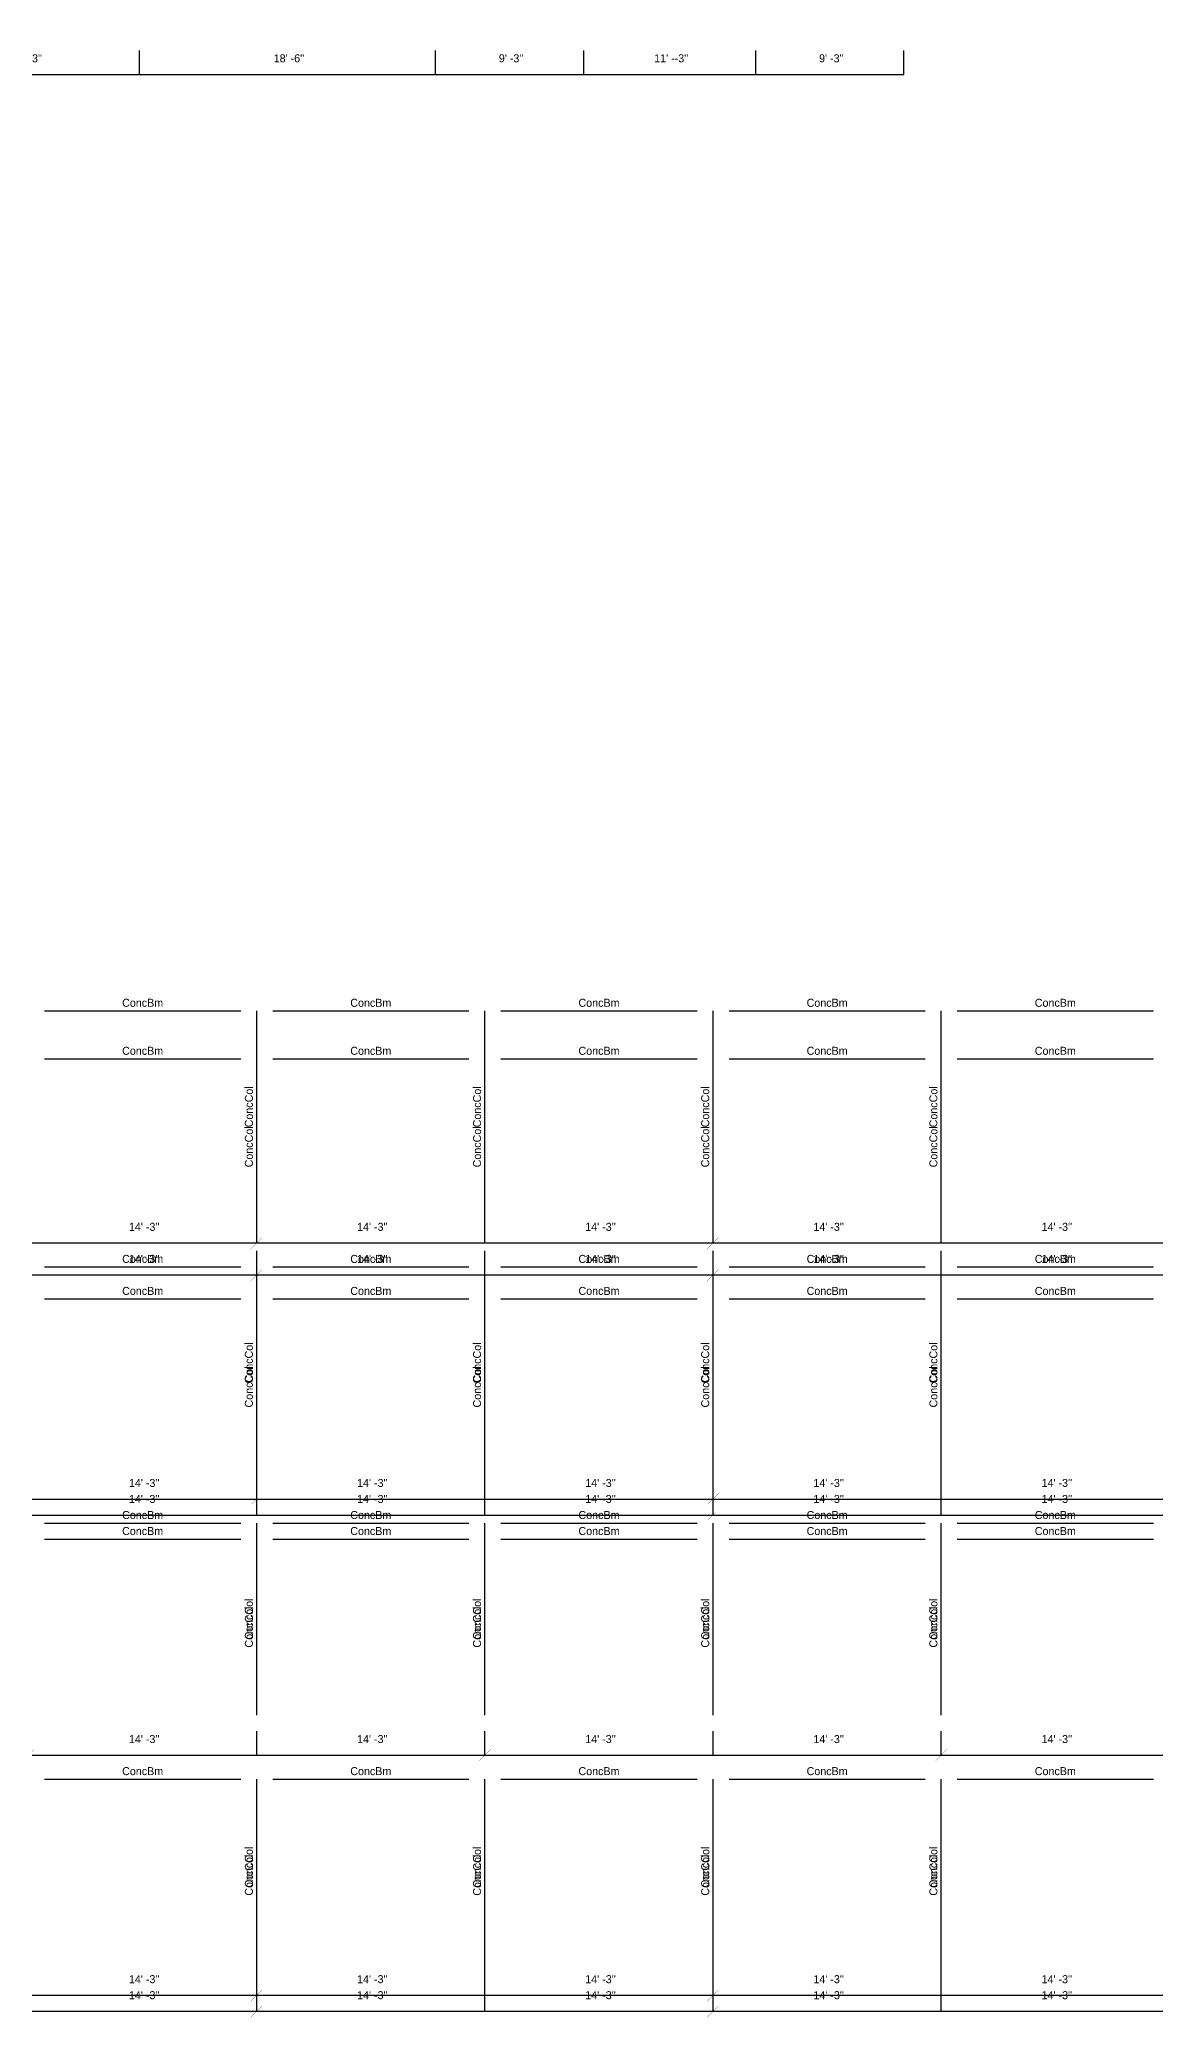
# Model space of a CAD drawing. Extents: x -38 to 2998, y -195 to 11529.
# Drawn here: x 1437 to 2273, y -186 to 1304 of the extents above; entities that cross this region are included whole.
import ezdxf
from ezdxf.enums import TextEntityAlignment as Align

# ---------------------------------------------------------------- set-up
doc = ezdxf.new("R2010")
doc.units = 0
doc.header["$MEASUREMENT"] = 0
doc.layers.get('0').update_dxf_attribs({"linetype": 'CONTINUOUS'})
for name, color, linetype in [('CENTERLINES', 7, 'CONTINUOUS'), ('DIMENSIONS', 4, 'CONTINUOUS'), ('TEXT', 5, 'CONTINUOUS')]:
    doc.layers.add(name, color=color, linetype=linetype)
doc.dimstyles.get("Standard").update_dxf_attribs({"dimtxt": 0.18, "dimasz": 0.18, "dimexe": 0.18, "dimexo": 0.0625, "dimgap": 0.09, "dimtad": 0, "dimtih": 1, "dimtoh": 1, "dimdec": 4, "dimzin": 0, "dimtxsty": 'STANDARD', "dimcen": 0.09, "dimazin": 3, "dimtfac": 1, "dimtdec": 4, "dimtofl": 0, "dimtmove": 0, "dimatfit": 3, "dimtolj": 1, "dimtzin": 0})

# ---------------------------------------------------------------- blocks, each defined once
blk = doc.blocks.new('*D998')
at = {"color": 1, "linetype": 'BYBLOCK'}
for points in [[(1433.7, -169.2), (1432.7, -170.3), (1425.2, -177.7), (1424.2, -178.8)], [(1604.7, -169.2), (1603.7, -170.3), (1596.2, -177.7), (1595.2, -178.8)]]:
    blk.add_solid(points, dxfattribs=at)
at = {"layer": 'DIMENSIONS', "color": 9, "linetype": 'BYBLOCK'}
for p, q in [((1429, -174), (1429, -156)), ((1600, -174), (1600, -156))]:
    blk.add_line(p, q, dxfattribs=at)
at = {"layer": 'DIMENSIONS', "color": 0, "linetype": 'BYBLOCK'}
blk.add_line((1429, -174), (1600, -174), dxfattribs=at)
at = {"layer": 'DIMENSIONS', "color": 0, "linetype": 'BYBLOCK', "insert": (1514.5, -162), "char_height": 6, "attachment_point": 5}
blk.add_mtext("\\A1; 14' -3''", dxfattribs=at)
blk = doc.blocks.new('*D999')
at = {"color": 1, "linetype": 'BYBLOCK'}
for points in [[(1604.7, -169.2), (1603.7, -170.3), (1596.2, -177.7), (1595.2, -178.8)], [(1775.7, -169.2), (1774.7, -170.3), (1767.2, -177.7), (1766.2, -178.8)]]:
    blk.add_solid(points, dxfattribs=at)
at = {"layer": 'DIMENSIONS', "color": 9, "linetype": 'BYBLOCK'}
for p, q in [((1600, -174), (1600, -156)), ((1771, -174), (1771, -156))]:
    blk.add_line(p, q, dxfattribs=at)
at = {"layer": 'DIMENSIONS', "color": 0, "linetype": 'BYBLOCK'}
blk.add_line((1600, -174), (1771, -174), dxfattribs=at)
at = {"layer": 'DIMENSIONS', "color": 0, "linetype": 'BYBLOCK', "insert": (1685.5, -162), "char_height": 6, "attachment_point": 5}
blk.add_mtext("\\A1; 14' -3''", dxfattribs=at)
blk = doc.blocks.new('*D1000')
at = {"color": 1, "linetype": 'BYBLOCK'}
for points in [[(1775.7, -169.2), (1774.7, -170.3), (1767.2, -177.7), (1766.2, -178.8)], [(1946.7, -169.2), (1945.7, -170.3), (1938.2, -177.7), (1937.2, -178.8)]]:
    blk.add_solid(points, dxfattribs=at)
at = {"layer": 'DIMENSIONS', "color": 9, "linetype": 'BYBLOCK'}
for p, q in [((1771, -174), (1771, -156)), ((1942, -174), (1942, -156))]:
    blk.add_line(p, q, dxfattribs=at)
at = {"layer": 'DIMENSIONS', "color": 0, "linetype": 'BYBLOCK'}
blk.add_line((1771, -174), (1942, -174), dxfattribs=at)
at = {"layer": 'DIMENSIONS', "color": 0, "linetype": 'BYBLOCK', "insert": (1856.5, -162), "char_height": 6, "attachment_point": 5}
blk.add_mtext("\\A1; 14' -3''", dxfattribs=at)
blk = doc.blocks.new('*D1001')
at = {"color": 1, "linetype": 'BYBLOCK'}
for points in [[(1946.7, -169.2), (1945.7, -170.3), (1938.2, -177.7), (1937.2, -178.8)], [(2117.7, -169.2), (2116.7, -170.3), (2109.2, -177.7), (2108.2, -178.8)]]:
    blk.add_solid(points, dxfattribs=at)
at = {"layer": 'DIMENSIONS', "color": 9, "linetype": 'BYBLOCK'}
for p, q in [((1942, -174), (1942, -156)), ((2113, -174), (2113, -156))]:
    blk.add_line(p, q, dxfattribs=at)
at = {"layer": 'DIMENSIONS', "color": 0, "linetype": 'BYBLOCK'}
blk.add_line((1942, -174), (2113, -174), dxfattribs=at)
at = {"layer": 'DIMENSIONS', "color": 0, "linetype": 'BYBLOCK', "insert": (2027.5, -162), "char_height": 6, "attachment_point": 5}
blk.add_mtext("\\A1; 14' -3''", dxfattribs=at)
blk = doc.blocks.new('*D1002')
at = {"color": 1, "linetype": 'BYBLOCK'}
for points in [[(2117.7, -169.2), (2116.7, -170.3), (2109.2, -177.7), (2108.2, -178.8)], [(2288.7, -169.2), (2287.7, -170.3), (2280.2, -177.7), (2279.2, -178.8)]]:
    blk.add_solid(points, dxfattribs=at)
at = {"layer": 'DIMENSIONS', "color": 9, "linetype": 'BYBLOCK'}
for p, q in [((2113, -174), (2113, -156)), ((2284, -174), (2284, -156))]:
    blk.add_line(p, q, dxfattribs=at)
at = {"layer": 'DIMENSIONS', "color": 0, "linetype": 'BYBLOCK'}
blk.add_line((2113, -174), (2284, -174), dxfattribs=at)
at = {"layer": 'DIMENSIONS', "color": 0, "linetype": 'BYBLOCK', "insert": (2198.5, -162), "char_height": 6, "attachment_point": 5}
blk.add_mtext("\\A1; 14' -3''", dxfattribs=at)
blk = doc.blocks.new('*D1019')
at = {"color": 1, "linetype": 'BYBLOCK'}
for points in [[(1433.7, 22.8), (1432.7, 21.7), (1425.2, 14.3), (1424.2, 13.2)], [(1604.7, 22.8), (1603.7, 21.7), (1596.2, 14.3), (1595.2, 13.2)]]:
    blk.add_solid(points, dxfattribs=at)
at = {"layer": 'DIMENSIONS', "color": 9, "linetype": 'BYBLOCK'}
for p, q in [((1429, 18), (1429, 36)), ((1600, 18), (1600, 36))]:
    blk.add_line(p, q, dxfattribs=at)
at = {"layer": 'DIMENSIONS', "color": 0, "linetype": 'BYBLOCK'}
blk.add_line((1429, 18), (1600, 18), dxfattribs=at)
at = {"layer": 'DIMENSIONS', "color": 0, "linetype": 'BYBLOCK', "insert": (1514.5, 30), "char_height": 6, "attachment_point": 5}
blk.add_mtext("\\A1; 14' -3''", dxfattribs=at)
blk = doc.blocks.new('*D1020')
at = {"color": 1, "linetype": 'BYBLOCK'}
for points in [[(1604.7, 22.8), (1603.7, 21.7), (1596.2, 14.3), (1595.2, 13.2)], [(1775.7, 22.8), (1774.7, 21.7), (1767.2, 14.3), (1766.2, 13.2)]]:
    blk.add_solid(points, dxfattribs=at)
at = {"layer": 'DIMENSIONS', "color": 9, "linetype": 'BYBLOCK'}
for p, q in [((1600, 18), (1600, 36)), ((1771, 18), (1771, 36))]:
    blk.add_line(p, q, dxfattribs=at)
at = {"layer": 'DIMENSIONS', "color": 0, "linetype": 'BYBLOCK'}
blk.add_line((1600, 18), (1771, 18), dxfattribs=at)
at = {"layer": 'DIMENSIONS', "color": 0, "linetype": 'BYBLOCK', "insert": (1685.5, 30), "char_height": 6, "attachment_point": 5}
blk.add_mtext("\\A1; 14' -3''", dxfattribs=at)
blk = doc.blocks.new('*D1021')
at = {"color": 1, "linetype": 'BYBLOCK'}
for points in [[(1775.7, 22.8), (1774.7, 21.7), (1767.2, 14.3), (1766.2, 13.2)], [(1946.7, 22.8), (1945.7, 21.7), (1938.2, 14.3), (1937.2, 13.2)]]:
    blk.add_solid(points, dxfattribs=at)
at = {"layer": 'DIMENSIONS', "color": 9, "linetype": 'BYBLOCK'}
for p, q in [((1771, 18), (1771, 36)), ((1942, 18), (1942, 36))]:
    blk.add_line(p, q, dxfattribs=at)
at = {"layer": 'DIMENSIONS', "color": 0, "linetype": 'BYBLOCK'}
blk.add_line((1771, 18), (1942, 18), dxfattribs=at)
at = {"layer": 'DIMENSIONS', "color": 0, "linetype": 'BYBLOCK', "insert": (1856.5, 30), "char_height": 6, "attachment_point": 5}
blk.add_mtext("\\A1; 14' -3''", dxfattribs=at)
blk = doc.blocks.new('*D1022')
at = {"color": 1, "linetype": 'BYBLOCK'}
for points in [[(1946.7, 22.8), (1945.7, 21.7), (1938.2, 14.3), (1937.2, 13.2)], [(2117.7, 22.8), (2116.7, 21.7), (2109.2, 14.3), (2108.2, 13.2)]]:
    blk.add_solid(points, dxfattribs=at)
at = {"layer": 'DIMENSIONS', "color": 9, "linetype": 'BYBLOCK'}
for p, q in [((1942, 18), (1942, 36)), ((2113, 18), (2113, 36))]:
    blk.add_line(p, q, dxfattribs=at)
at = {"layer": 'DIMENSIONS', "color": 0, "linetype": 'BYBLOCK'}
blk.add_line((1942, 18), (2113, 18), dxfattribs=at)
at = {"layer": 'DIMENSIONS', "color": 0, "linetype": 'BYBLOCK', "insert": (2027.5, 30), "char_height": 6, "attachment_point": 5}
blk.add_mtext("\\A1; 14' -3''", dxfattribs=at)
blk = doc.blocks.new('*D1023')
at = {"color": 1, "linetype": 'BYBLOCK'}
for points in [[(2117.7, 22.8), (2116.7, 21.7), (2109.2, 14.3), (2108.2, 13.2)], [(2288.7, 22.8), (2287.7, 21.7), (2280.2, 14.3), (2279.2, 13.2)]]:
    blk.add_solid(points, dxfattribs=at)
at = {"layer": 'DIMENSIONS', "color": 9, "linetype": 'BYBLOCK'}
for p, q in [((2113, 18), (2113, 36)), ((2284, 18), (2284, 36))]:
    blk.add_line(p, q, dxfattribs=at)
at = {"layer": 'DIMENSIONS', "color": 0, "linetype": 'BYBLOCK'}
blk.add_line((2113, 18), (2284, 18), dxfattribs=at)
at = {"layer": 'DIMENSIONS', "color": 0, "linetype": 'BYBLOCK', "insert": (2198.5, 30), "char_height": 6, "attachment_point": 5}
blk.add_mtext("\\A1; 14' -3''", dxfattribs=at)
blk = doc.blocks.new('*D1040')
at = {"color": 1, "linetype": 'BYBLOCK'}
for points in [[(1433.7, 214.8), (1432.7, 213.7), (1425.2, 206.3), (1424.2, 205.2)], [(1604.7, 214.8), (1603.7, 213.7), (1596.2, 206.3), (1595.2, 205.2)]]:
    blk.add_solid(points, dxfattribs=at)
at = {"layer": 'DIMENSIONS', "color": 9, "linetype": 'BYBLOCK'}
for p, q in [((1429, 210), (1429, 228)), ((1600, 210), (1600, 228))]:
    blk.add_line(p, q, dxfattribs=at)
at = {"layer": 'DIMENSIONS', "color": 0, "linetype": 'BYBLOCK'}
blk.add_line((1429, 210), (1600, 210), dxfattribs=at)
at = {"layer": 'DIMENSIONS', "color": 0, "linetype": 'BYBLOCK', "insert": (1514.5, 222), "char_height": 6, "attachment_point": 5}
blk.add_mtext("\\A1; 14' -3''", dxfattribs=at)
blk = doc.blocks.new('*D1041')
at = {"color": 1, "linetype": 'BYBLOCK'}
for points in [[(1604.7, 214.8), (1603.7, 213.7), (1596.2, 206.3), (1595.2, 205.2)], [(1775.7, 214.8), (1774.7, 213.7), (1767.2, 206.3), (1766.2, 205.2)]]:
    blk.add_solid(points, dxfattribs=at)
at = {"layer": 'DIMENSIONS', "color": 9, "linetype": 'BYBLOCK'}
for p, q in [((1600, 210), (1600, 228)), ((1771, 210), (1771, 228))]:
    blk.add_line(p, q, dxfattribs=at)
at = {"layer": 'DIMENSIONS', "color": 0, "linetype": 'BYBLOCK'}
blk.add_line((1600, 210), (1771, 210), dxfattribs=at)
at = {"layer": 'DIMENSIONS', "color": 0, "linetype": 'BYBLOCK', "insert": (1685.5, 222), "char_height": 6, "attachment_point": 5}
blk.add_mtext("\\A1; 14' -3''", dxfattribs=at)
blk = doc.blocks.new('*D1042')
at = {"color": 1, "linetype": 'BYBLOCK'}
for points in [[(1775.7, 214.8), (1774.7, 213.7), (1767.2, 206.3), (1766.2, 205.2)], [(1946.7, 214.8), (1945.7, 213.7), (1938.2, 206.3), (1937.2, 205.2)]]:
    blk.add_solid(points, dxfattribs=at)
at = {"layer": 'DIMENSIONS', "color": 9, "linetype": 'BYBLOCK'}
for p, q in [((1771, 210), (1771, 228)), ((1942, 210), (1942, 228))]:
    blk.add_line(p, q, dxfattribs=at)
at = {"layer": 'DIMENSIONS', "color": 0, "linetype": 'BYBLOCK'}
blk.add_line((1771, 210), (1942, 210), dxfattribs=at)
at = {"layer": 'DIMENSIONS', "color": 0, "linetype": 'BYBLOCK', "insert": (1856.5, 222), "char_height": 6, "attachment_point": 5}
blk.add_mtext("\\A1; 14' -3''", dxfattribs=at)
blk = doc.blocks.new('*D1043')
at = {"color": 1, "linetype": 'BYBLOCK'}
for points in [[(1946.7, 214.8), (1945.7, 213.7), (1938.2, 206.3), (1937.2, 205.2)], [(2117.7, 214.8), (2116.7, 213.7), (2109.2, 206.3), (2108.2, 205.2)]]:
    blk.add_solid(points, dxfattribs=at)
at = {"layer": 'DIMENSIONS', "color": 9, "linetype": 'BYBLOCK'}
for p, q in [((1942, 210), (1942, 228)), ((2113, 210), (2113, 228))]:
    blk.add_line(p, q, dxfattribs=at)
at = {"layer": 'DIMENSIONS', "color": 0, "linetype": 'BYBLOCK'}
blk.add_line((1942, 210), (2113, 210), dxfattribs=at)
at = {"layer": 'DIMENSIONS', "color": 0, "linetype": 'BYBLOCK', "insert": (2027.5, 222), "char_height": 6, "attachment_point": 5}
blk.add_mtext("\\A1; 14' -3''", dxfattribs=at)
blk = doc.blocks.new('*D1044')
at = {"color": 1, "linetype": 'BYBLOCK'}
for points in [[(2117.7, 214.8), (2116.7, 213.7), (2109.2, 206.3), (2108.2, 205.2)], [(2288.7, 214.8), (2287.7, 213.7), (2280.2, 206.3), (2279.2, 205.2)]]:
    blk.add_solid(points, dxfattribs=at)
at = {"layer": 'DIMENSIONS', "color": 9, "linetype": 'BYBLOCK'}
for p, q in [((2113, 210), (2113, 228)), ((2284, 210), (2284, 228))]:
    blk.add_line(p, q, dxfattribs=at)
at = {"layer": 'DIMENSIONS', "color": 0, "linetype": 'BYBLOCK'}
blk.add_line((2113, 210), (2284, 210), dxfattribs=at)
at = {"layer": 'DIMENSIONS', "color": 0, "linetype": 'BYBLOCK', "insert": (2198.5, 222), "char_height": 6, "attachment_point": 5}
blk.add_mtext("\\A1; 14' -3''", dxfattribs=at)
blk = doc.blocks.new('*D1061')
at = {"color": 1, "linetype": 'BYBLOCK'}
for points in [[(1433.7, 406.8), (1432.7, 405.7), (1425.2, 398.3), (1424.2, 397.2)], [(1604.7, 406.8), (1603.7, 405.7), (1596.2, 398.3), (1595.2, 397.2)]]:
    blk.add_solid(points, dxfattribs=at)
at = {"layer": 'DIMENSIONS', "color": 9, "linetype": 'BYBLOCK'}
for p, q in [((1429, 402), (1429, 420)), ((1600, 402), (1600, 420))]:
    blk.add_line(p, q, dxfattribs=at)
at = {"layer": 'DIMENSIONS', "color": 0, "linetype": 'BYBLOCK'}
blk.add_line((1429, 402), (1600, 402), dxfattribs=at)
at = {"layer": 'DIMENSIONS', "color": 0, "linetype": 'BYBLOCK', "insert": (1514.5, 414), "char_height": 6, "attachment_point": 5}
blk.add_mtext("\\A1; 14' -3''", dxfattribs=at)
blk = doc.blocks.new('*D1062')
at = {"color": 1, "linetype": 'BYBLOCK'}
for points in [[(1604.7, 406.8), (1603.7, 405.7), (1596.2, 398.3), (1595.2, 397.2)], [(1775.7, 406.8), (1774.7, 405.7), (1767.2, 398.3), (1766.2, 397.2)]]:
    blk.add_solid(points, dxfattribs=at)
at = {"layer": 'DIMENSIONS', "color": 9, "linetype": 'BYBLOCK'}
for p, q in [((1600, 402), (1600, 420)), ((1771, 402), (1771, 420))]:
    blk.add_line(p, q, dxfattribs=at)
at = {"layer": 'DIMENSIONS', "color": 0, "linetype": 'BYBLOCK'}
blk.add_line((1600, 402), (1771, 402), dxfattribs=at)
at = {"layer": 'DIMENSIONS', "color": 0, "linetype": 'BYBLOCK', "insert": (1685.5, 414), "char_height": 6, "attachment_point": 5}
blk.add_mtext("\\A1; 14' -3''", dxfattribs=at)
blk = doc.blocks.new('*D1063')
at = {"color": 1, "linetype": 'BYBLOCK'}
for points in [[(1775.7, 406.8), (1774.7, 405.7), (1767.2, 398.3), (1766.2, 397.2)], [(1946.7, 406.8), (1945.7, 405.7), (1938.2, 398.3), (1937.2, 397.2)]]:
    blk.add_solid(points, dxfattribs=at)
at = {"layer": 'DIMENSIONS', "color": 9, "linetype": 'BYBLOCK'}
for p, q in [((1771, 402), (1771, 420)), ((1942, 402), (1942, 420))]:
    blk.add_line(p, q, dxfattribs=at)
at = {"layer": 'DIMENSIONS', "color": 0, "linetype": 'BYBLOCK'}
blk.add_line((1771, 402), (1942, 402), dxfattribs=at)
at = {"layer": 'DIMENSIONS', "color": 0, "linetype": 'BYBLOCK', "insert": (1856.5, 414), "char_height": 6, "attachment_point": 5}
blk.add_mtext("\\A1; 14' -3''", dxfattribs=at)
blk = doc.blocks.new('*D1064')
at = {"color": 1, "linetype": 'BYBLOCK'}
for points in [[(1946.7, 406.8), (1945.7, 405.7), (1938.2, 398.3), (1937.2, 397.2)], [(2117.7, 406.8), (2116.7, 405.7), (2109.2, 398.3), (2108.2, 397.2)]]:
    blk.add_solid(points, dxfattribs=at)
at = {"layer": 'DIMENSIONS', "color": 9, "linetype": 'BYBLOCK'}
for p, q in [((1942, 402), (1942, 420)), ((2113, 402), (2113, 420))]:
    blk.add_line(p, q, dxfattribs=at)
at = {"layer": 'DIMENSIONS', "color": 0, "linetype": 'BYBLOCK'}
blk.add_line((1942, 402), (2113, 402), dxfattribs=at)
at = {"layer": 'DIMENSIONS', "color": 0, "linetype": 'BYBLOCK', "insert": (2027.5, 414), "char_height": 6, "attachment_point": 5}
blk.add_mtext("\\A1; 14' -3''", dxfattribs=at)
blk = doc.blocks.new('*D1065')
at = {"color": 1, "linetype": 'BYBLOCK'}
for points in [[(2117.7, 406.8), (2116.7, 405.7), (2109.2, 398.3), (2108.2, 397.2)], [(2288.7, 406.8), (2287.7, 405.7), (2280.2, 398.3), (2279.2, 397.2)]]:
    blk.add_solid(points, dxfattribs=at)
at = {"layer": 'DIMENSIONS', "color": 9, "linetype": 'BYBLOCK'}
for p, q in [((2113, 402), (2113, 420)), ((2284, 402), (2284, 420))]:
    blk.add_line(p, q, dxfattribs=at)
at = {"layer": 'DIMENSIONS', "color": 0, "linetype": 'BYBLOCK'}
blk.add_line((2113, 402), (2284, 402), dxfattribs=at)
at = {"layer": 'DIMENSIONS', "color": 0, "linetype": 'BYBLOCK', "insert": (2198.5, 414), "char_height": 6, "attachment_point": 5}
blk.add_mtext("\\A1; 14' -3''", dxfattribs=at)
blk = doc.blocks.new('*D1468')
at = {"color": 1, "linetype": 'BYBLOCK'}
for points in [[(1433.7, -157.2), (1432.7, -158.3), (1425.2, -165.7), (1424.2, -166.8)], [(1604.7, -157.2), (1603.7, -158.3), (1596.2, -165.7), (1595.2, -166.8)]]:
    blk.add_solid(points, dxfattribs=at)
at = {"layer": 'DIMENSIONS', "color": 9, "linetype": 'BYBLOCK'}
for p, q in [((1429, -162), (1429, -144)), ((1600, -162), (1600, -144))]:
    blk.add_line(p, q, dxfattribs=at)
at = {"layer": 'DIMENSIONS', "color": 0, "linetype": 'BYBLOCK'}
blk.add_line((1429, -162), (1600, -162), dxfattribs=at)
at = {"layer": 'DIMENSIONS', "color": 0, "linetype": 'BYBLOCK', "insert": (1514.5, -150), "char_height": 6, "attachment_point": 5}
blk.add_mtext("\\A1; 14' -3''", dxfattribs=at)
blk = doc.blocks.new('*D1469')
at = {"color": 1, "linetype": 'BYBLOCK'}
for points in [[(1604.7, -157.2), (1603.7, -158.3), (1596.2, -165.7), (1595.2, -166.8)], [(1775.7, -157.2), (1774.7, -158.3), (1767.2, -165.7), (1766.2, -166.8)]]:
    blk.add_solid(points, dxfattribs=at)
at = {"layer": 'DIMENSIONS', "color": 9, "linetype": 'BYBLOCK'}
for p, q in [((1600, -162), (1600, -144)), ((1771, -162), (1771, -144))]:
    blk.add_line(p, q, dxfattribs=at)
at = {"layer": 'DIMENSIONS', "color": 0, "linetype": 'BYBLOCK'}
blk.add_line((1600, -162), (1771, -162), dxfattribs=at)
at = {"layer": 'DIMENSIONS', "color": 0, "linetype": 'BYBLOCK', "insert": (1685.5, -150), "char_height": 6, "attachment_point": 5}
blk.add_mtext("\\A1; 14' -3''", dxfattribs=at)
blk = doc.blocks.new('*D1470')
at = {"color": 1, "linetype": 'BYBLOCK'}
for points in [[(1775.7, -157.2), (1774.7, -158.3), (1767.2, -165.7), (1766.2, -166.8)], [(1946.7, -157.2), (1945.7, -158.3), (1938.2, -165.7), (1937.2, -166.8)]]:
    blk.add_solid(points, dxfattribs=at)
at = {"layer": 'DIMENSIONS', "color": 9, "linetype": 'BYBLOCK'}
for p, q in [((1771, -162), (1771, -144)), ((1942, -162), (1942, -144))]:
    blk.add_line(p, q, dxfattribs=at)
at = {"layer": 'DIMENSIONS', "color": 0, "linetype": 'BYBLOCK'}
blk.add_line((1771, -162), (1942, -162), dxfattribs=at)
at = {"layer": 'DIMENSIONS', "color": 0, "linetype": 'BYBLOCK', "insert": (1856.5, -150), "char_height": 6, "attachment_point": 5}
blk.add_mtext("\\A1; 14' -3''", dxfattribs=at)
blk = doc.blocks.new('*D1471')
at = {"color": 1, "linetype": 'BYBLOCK'}
for points in [[(1946.7, -157.2), (1945.7, -158.3), (1938.2, -165.7), (1937.2, -166.8)], [(2117.7, -157.2), (2116.7, -158.3), (2109.2, -165.7), (2108.2, -166.8)]]:
    blk.add_solid(points, dxfattribs=at)
at = {"layer": 'DIMENSIONS', "color": 9, "linetype": 'BYBLOCK'}
for p, q in [((1942, -162), (1942, -144)), ((2113, -162), (2113, -144))]:
    blk.add_line(p, q, dxfattribs=at)
at = {"layer": 'DIMENSIONS', "color": 0, "linetype": 'BYBLOCK'}
blk.add_line((1942, -162), (2113, -162), dxfattribs=at)
at = {"layer": 'DIMENSIONS', "color": 0, "linetype": 'BYBLOCK', "insert": (2027.5, -150), "char_height": 6, "attachment_point": 5}
blk.add_mtext("\\A1; 14' -3''", dxfattribs=at)
blk = doc.blocks.new('*D1472')
at = {"color": 1, "linetype": 'BYBLOCK'}
for points in [[(2117.7, -157.2), (2116.7, -158.3), (2109.2, -165.7), (2108.2, -166.8)], [(2288.7, -157.2), (2287.7, -158.3), (2280.2, -165.7), (2279.2, -166.8)]]:
    blk.add_solid(points, dxfattribs=at)
at = {"layer": 'DIMENSIONS', "color": 9, "linetype": 'BYBLOCK'}
for p, q in [((2113, -162), (2113, -144)), ((2284, -162), (2284, -144))]:
    blk.add_line(p, q, dxfattribs=at)
at = {"layer": 'DIMENSIONS', "color": 0, "linetype": 'BYBLOCK'}
blk.add_line((2113, -162), (2284, -162), dxfattribs=at)
at = {"layer": 'DIMENSIONS', "color": 0, "linetype": 'BYBLOCK', "insert": (2198.5, -150), "char_height": 6, "attachment_point": 5}
blk.add_mtext("\\A1; 14' -3''", dxfattribs=at)
blk = doc.blocks.new('*D1489')
at = {"color": 1, "linetype": 'BYBLOCK'}
for points in [[(1433.7, 22.8), (1432.7, 21.7), (1425.2, 14.3), (1424.2, 13.2)], [(1604.7, 22.8), (1603.7, 21.7), (1596.2, 14.3), (1595.2, 13.2)]]:
    blk.add_solid(points, dxfattribs=at)
at = {"layer": 'DIMENSIONS', "color": 9, "linetype": 'BYBLOCK'}
for p, q in [((1429, 18), (1429, 36)), ((1600, 18), (1600, 36))]:
    blk.add_line(p, q, dxfattribs=at)
at = {"layer": 'DIMENSIONS', "color": 0, "linetype": 'BYBLOCK'}
blk.add_line((1429, 18), (1600, 18), dxfattribs=at)
at = {"layer": 'DIMENSIONS', "color": 0, "linetype": 'BYBLOCK', "insert": (1514.5, 30), "char_height": 6, "attachment_point": 5}
blk.add_mtext("\\A1; 14' -3''", dxfattribs=at)
blk = doc.blocks.new('*D1490')
at = {"color": 1, "linetype": 'BYBLOCK'}
for points in [[(1604.7, 22.8), (1603.7, 21.7), (1596.2, 14.3), (1595.2, 13.2)], [(1775.7, 22.8), (1774.7, 21.7), (1767.2, 14.3), (1766.2, 13.2)]]:
    blk.add_solid(points, dxfattribs=at)
at = {"layer": 'DIMENSIONS', "color": 9, "linetype": 'BYBLOCK'}
for p, q in [((1600, 18), (1600, 36)), ((1771, 18), (1771, 36))]:
    blk.add_line(p, q, dxfattribs=at)
at = {"layer": 'DIMENSIONS', "color": 0, "linetype": 'BYBLOCK'}
blk.add_line((1600, 18), (1771, 18), dxfattribs=at)
at = {"layer": 'DIMENSIONS', "color": 0, "linetype": 'BYBLOCK', "insert": (1685.5, 30), "char_height": 6, "attachment_point": 5}
blk.add_mtext("\\A1; 14' -3''", dxfattribs=at)
blk = doc.blocks.new('*D1491')
at = {"color": 1, "linetype": 'BYBLOCK'}
for points in [[(1775.7, 22.8), (1774.7, 21.7), (1767.2, 14.3), (1766.2, 13.2)], [(1946.7, 22.8), (1945.7, 21.7), (1938.2, 14.3), (1937.2, 13.2)]]:
    blk.add_solid(points, dxfattribs=at)
at = {"layer": 'DIMENSIONS', "color": 9, "linetype": 'BYBLOCK'}
for p, q in [((1771, 18), (1771, 36)), ((1942, 18), (1942, 36))]:
    blk.add_line(p, q, dxfattribs=at)
at = {"layer": 'DIMENSIONS', "color": 0, "linetype": 'BYBLOCK'}
blk.add_line((1771, 18), (1942, 18), dxfattribs=at)
at = {"layer": 'DIMENSIONS', "color": 0, "linetype": 'BYBLOCK', "insert": (1856.5, 30), "char_height": 6, "attachment_point": 5}
blk.add_mtext("\\A1; 14' -3''", dxfattribs=at)
blk = doc.blocks.new('*D1492')
at = {"color": 1, "linetype": 'BYBLOCK'}
for points in [[(1946.7, 22.8), (1945.7, 21.7), (1938.2, 14.3), (1937.2, 13.2)], [(2117.7, 22.8), (2116.7, 21.7), (2109.2, 14.3), (2108.2, 13.2)]]:
    blk.add_solid(points, dxfattribs=at)
at = {"layer": 'DIMENSIONS', "color": 9, "linetype": 'BYBLOCK'}
for p, q in [((1942, 18), (1942, 36)), ((2113, 18), (2113, 36))]:
    blk.add_line(p, q, dxfattribs=at)
at = {"layer": 'DIMENSIONS', "color": 0, "linetype": 'BYBLOCK'}
blk.add_line((1942, 18), (2113, 18), dxfattribs=at)
at = {"layer": 'DIMENSIONS', "color": 0, "linetype": 'BYBLOCK', "insert": (2027.5, 30), "char_height": 6, "attachment_point": 5}
blk.add_mtext("\\A1; 14' -3''", dxfattribs=at)
blk = doc.blocks.new('*D1493')
at = {"color": 1, "linetype": 'BYBLOCK'}
for points in [[(2117.7, 22.8), (2116.7, 21.7), (2109.2, 14.3), (2108.2, 13.2)], [(2288.7, 22.8), (2287.7, 21.7), (2280.2, 14.3), (2279.2, 13.2)]]:
    blk.add_solid(points, dxfattribs=at)
at = {"layer": 'DIMENSIONS', "color": 9, "linetype": 'BYBLOCK'}
for p, q in [((2113, 18), (2113, 36)), ((2284, 18), (2284, 36))]:
    blk.add_line(p, q, dxfattribs=at)
at = {"layer": 'DIMENSIONS', "color": 0, "linetype": 'BYBLOCK'}
blk.add_line((2113, 18), (2284, 18), dxfattribs=at)
at = {"layer": 'DIMENSIONS', "color": 0, "linetype": 'BYBLOCK', "insert": (2198.5, 30), "char_height": 6, "attachment_point": 5}
blk.add_mtext("\\A1; 14' -3''", dxfattribs=at)
blk = doc.blocks.new('*D1510')
at = {"color": 1, "linetype": 'BYBLOCK'}
for points in [[(1433.7, 202.8), (1432.7, 201.7), (1425.2, 194.3), (1424.2, 193.2)], [(1604.7, 202.8), (1603.7, 201.7), (1596.2, 194.3), (1595.2, 193.2)]]:
    blk.add_solid(points, dxfattribs=at)
at = {"layer": 'DIMENSIONS', "color": 9, "linetype": 'BYBLOCK'}
for p, q in [((1429, 198), (1429, 216)), ((1600, 198), (1600, 216))]:
    blk.add_line(p, q, dxfattribs=at)
at = {"layer": 'DIMENSIONS', "color": 0, "linetype": 'BYBLOCK'}
blk.add_line((1429, 198), (1600, 198), dxfattribs=at)
at = {"layer": 'DIMENSIONS', "color": 0, "linetype": 'BYBLOCK', "insert": (1514.5, 210), "char_height": 6, "attachment_point": 5}
blk.add_mtext("\\A1; 14' -3''", dxfattribs=at)
blk = doc.blocks.new('*D1511')
at = {"color": 1, "linetype": 'BYBLOCK'}
for points in [[(1604.7, 202.8), (1603.7, 201.7), (1596.2, 194.3), (1595.2, 193.2)], [(1775.7, 202.8), (1774.7, 201.7), (1767.2, 194.3), (1766.2, 193.2)]]:
    blk.add_solid(points, dxfattribs=at)
at = {"layer": 'DIMENSIONS', "color": 9, "linetype": 'BYBLOCK'}
for p, q in [((1600, 198), (1600, 216)), ((1771, 198), (1771, 216))]:
    blk.add_line(p, q, dxfattribs=at)
at = {"layer": 'DIMENSIONS', "color": 0, "linetype": 'BYBLOCK'}
blk.add_line((1600, 198), (1771, 198), dxfattribs=at)
at = {"layer": 'DIMENSIONS', "color": 0, "linetype": 'BYBLOCK', "insert": (1685.5, 210), "char_height": 6, "attachment_point": 5}
blk.add_mtext("\\A1; 14' -3''", dxfattribs=at)
blk = doc.blocks.new('*D1512')
at = {"color": 1, "linetype": 'BYBLOCK'}
for points in [[(1775.7, 202.8), (1774.7, 201.7), (1767.2, 194.3), (1766.2, 193.2)], [(1946.7, 202.8), (1945.7, 201.7), (1938.2, 194.3), (1937.2, 193.2)]]:
    blk.add_solid(points, dxfattribs=at)
at = {"layer": 'DIMENSIONS', "color": 9, "linetype": 'BYBLOCK'}
for p, q in [((1771, 198), (1771, 216)), ((1942, 198), (1942, 216))]:
    blk.add_line(p, q, dxfattribs=at)
at = {"layer": 'DIMENSIONS', "color": 0, "linetype": 'BYBLOCK'}
blk.add_line((1771, 198), (1942, 198), dxfattribs=at)
at = {"layer": 'DIMENSIONS', "color": 0, "linetype": 'BYBLOCK', "insert": (1856.5, 210), "char_height": 6, "attachment_point": 5}
blk.add_mtext("\\A1; 14' -3''", dxfattribs=at)
blk = doc.blocks.new('*D1513')
at = {"color": 1, "linetype": 'BYBLOCK'}
for points in [[(1946.7, 202.8), (1945.7, 201.7), (1938.2, 194.3), (1937.2, 193.2)], [(2117.7, 202.8), (2116.7, 201.7), (2109.2, 194.3), (2108.2, 193.2)]]:
    blk.add_solid(points, dxfattribs=at)
at = {"layer": 'DIMENSIONS', "color": 9, "linetype": 'BYBLOCK'}
for p, q in [((1942, 198), (1942, 216)), ((2113, 198), (2113, 216))]:
    blk.add_line(p, q, dxfattribs=at)
at = {"layer": 'DIMENSIONS', "color": 0, "linetype": 'BYBLOCK'}
blk.add_line((1942, 198), (2113, 198), dxfattribs=at)
at = {"layer": 'DIMENSIONS', "color": 0, "linetype": 'BYBLOCK', "insert": (2027.5, 210), "char_height": 6, "attachment_point": 5}
blk.add_mtext("\\A1; 14' -3''", dxfattribs=at)
blk = doc.blocks.new('*D1514')
at = {"color": 1, "linetype": 'BYBLOCK'}
for points in [[(2117.7, 202.8), (2116.7, 201.7), (2109.2, 194.3), (2108.2, 193.2)], [(2288.7, 202.8), (2287.7, 201.7), (2280.2, 194.3), (2279.2, 193.2)]]:
    blk.add_solid(points, dxfattribs=at)
at = {"layer": 'DIMENSIONS', "color": 9, "linetype": 'BYBLOCK'}
for p, q in [((2113, 198), (2113, 216)), ((2284, 198), (2284, 216))]:
    blk.add_line(p, q, dxfattribs=at)
at = {"layer": 'DIMENSIONS', "color": 0, "linetype": 'BYBLOCK'}
blk.add_line((2113, 198), (2284, 198), dxfattribs=at)
at = {"layer": 'DIMENSIONS', "color": 0, "linetype": 'BYBLOCK', "insert": (2198.5, 210), "char_height": 6, "attachment_point": 5}
blk.add_mtext("\\A1; 14' -3''", dxfattribs=at)
blk = doc.blocks.new('*D1531')
at = {"color": 1, "linetype": 'BYBLOCK'}
for points in [[(1433.7, 382.8), (1432.7, 381.7), (1425.2, 374.3), (1424.2, 373.2)], [(1604.7, 382.8), (1603.7, 381.7), (1596.2, 374.3), (1595.2, 373.2)]]:
    blk.add_solid(points, dxfattribs=at)
at = {"layer": 'DIMENSIONS', "color": 9, "linetype": 'BYBLOCK'}
for p, q in [((1429, 378), (1429, 396)), ((1600, 378), (1600, 396))]:
    blk.add_line(p, q, dxfattribs=at)
at = {"layer": 'DIMENSIONS', "color": 0, "linetype": 'BYBLOCK'}
blk.add_line((1429, 378), (1600, 378), dxfattribs=at)
at = {"layer": 'DIMENSIONS', "color": 0, "linetype": 'BYBLOCK', "insert": (1514.5, 390), "char_height": 6, "attachment_point": 5}
blk.add_mtext("\\A1; 14' -3''", dxfattribs=at)
blk = doc.blocks.new('*D1532')
at = {"color": 1, "linetype": 'BYBLOCK'}
for points in [[(1604.7, 382.8), (1603.7, 381.7), (1596.2, 374.3), (1595.2, 373.2)], [(1775.7, 382.8), (1774.7, 381.7), (1767.2, 374.3), (1766.2, 373.2)]]:
    blk.add_solid(points, dxfattribs=at)
at = {"layer": 'DIMENSIONS', "color": 9, "linetype": 'BYBLOCK'}
for p, q in [((1600, 378), (1600, 396)), ((1771, 378), (1771, 396))]:
    blk.add_line(p, q, dxfattribs=at)
at = {"layer": 'DIMENSIONS', "color": 0, "linetype": 'BYBLOCK'}
blk.add_line((1600, 378), (1771, 378), dxfattribs=at)
at = {"layer": 'DIMENSIONS', "color": 0, "linetype": 'BYBLOCK', "insert": (1685.5, 390), "char_height": 6, "attachment_point": 5}
blk.add_mtext("\\A1; 14' -3''", dxfattribs=at)
blk = doc.blocks.new('*D1533')
at = {"color": 1, "linetype": 'BYBLOCK'}
for points in [[(1775.7, 382.8), (1774.7, 381.7), (1767.2, 374.3), (1766.2, 373.2)], [(1946.7, 382.8), (1945.7, 381.7), (1938.2, 374.3), (1937.2, 373.2)]]:
    blk.add_solid(points, dxfattribs=at)
at = {"layer": 'DIMENSIONS', "color": 9, "linetype": 'BYBLOCK'}
for p, q in [((1771, 378), (1771, 396)), ((1942, 378), (1942, 396))]:
    blk.add_line(p, q, dxfattribs=at)
at = {"layer": 'DIMENSIONS', "color": 0, "linetype": 'BYBLOCK'}
blk.add_line((1771, 378), (1942, 378), dxfattribs=at)
at = {"layer": 'DIMENSIONS', "color": 0, "linetype": 'BYBLOCK', "insert": (1856.5, 390), "char_height": 6, "attachment_point": 5}
blk.add_mtext("\\A1; 14' -3''", dxfattribs=at)
blk = doc.blocks.new('*D1534')
at = {"color": 1, "linetype": 'BYBLOCK'}
for points in [[(1946.7, 382.8), (1945.7, 381.7), (1938.2, 374.3), (1937.2, 373.2)], [(2117.7, 382.8), (2116.7, 381.7), (2109.2, 374.3), (2108.2, 373.2)]]:
    blk.add_solid(points, dxfattribs=at)
at = {"layer": 'DIMENSIONS', "color": 9, "linetype": 'BYBLOCK'}
for p, q in [((1942, 378), (1942, 396)), ((2113, 378), (2113, 396))]:
    blk.add_line(p, q, dxfattribs=at)
at = {"layer": 'DIMENSIONS', "color": 0, "linetype": 'BYBLOCK'}
blk.add_line((1942, 378), (2113, 378), dxfattribs=at)
at = {"layer": 'DIMENSIONS', "color": 0, "linetype": 'BYBLOCK', "insert": (2027.5, 390), "char_height": 6, "attachment_point": 5}
blk.add_mtext("\\A1; 14' -3''", dxfattribs=at)
blk = doc.blocks.new('*D1535')
at = {"color": 1, "linetype": 'BYBLOCK'}
for points in [[(2117.7, 382.8), (2116.7, 381.7), (2109.2, 374.3), (2108.2, 373.2)], [(2288.7, 382.8), (2287.7, 381.7), (2280.2, 374.3), (2279.2, 373.2)]]:
    blk.add_solid(points, dxfattribs=at)
at = {"layer": 'DIMENSIONS', "color": 9, "linetype": 'BYBLOCK'}
for p, q in [((2113, 378), (2113, 396)), ((2284, 378), (2284, 396))]:
    blk.add_line(p, q, dxfattribs=at)
at = {"layer": 'DIMENSIONS', "color": 0, "linetype": 'BYBLOCK'}
blk.add_line((2113, 378), (2284, 378), dxfattribs=at)
at = {"layer": 'DIMENSIONS', "color": 0, "linetype": 'BYBLOCK', "insert": (2198.5, 390), "char_height": 6, "attachment_point": 5}
blk.add_mtext("\\A1; 14' -3''", dxfattribs=at)
blk = doc.blocks.new('*D1568')
at = {"color": 1, "linetype": 'BYBLOCK'}
for points in [[(1345.8, 1282.8), (1344.7, 1281.7), (1337.3, 1274.3), (1336.2, 1273.2)], [(1516.8, 1282.8), (1515.7, 1281.7), (1508.3, 1274.3), (1507.2, 1273.2)]]:
    blk.add_solid(points, dxfattribs=at)
at = {"layer": 'DIMENSIONS', "color": 9, "linetype": 'BYBLOCK'}
for p, q in [((1341, 1278), (1341, 1296)), ((1512, 1278), (1512, 1296))]:
    blk.add_line(p, q, dxfattribs=at)
at = {"layer": 'DIMENSIONS', "color": 0, "linetype": 'BYBLOCK'}
blk.add_line((1341, 1278), (1512, 1278), dxfattribs=at)
at = {"layer": 'DIMENSIONS', "color": 0, "linetype": 'BYBLOCK', "insert": (1426.5, 1290), "char_height": 6, "attachment_point": 5}
blk.add_mtext("\\A1; 14' -3''", dxfattribs=at)
blk = doc.blocks.new('*D1569')
at = {"color": 1, "linetype": 'BYBLOCK'}
for points in [[(1516.8, 1282.8), (1515.7, 1281.7), (1508.3, 1274.3), (1507.2, 1273.2)], [(1738.8, 1282.8), (1737.7, 1281.7), (1730.3, 1274.3), (1729.2, 1273.2)]]:
    blk.add_solid(points, dxfattribs=at)
at = {"layer": 'DIMENSIONS', "color": 9, "linetype": 'BYBLOCK'}
for p, q in [((1512, 1278), (1512, 1296)), ((1734, 1278), (1734, 1296))]:
    blk.add_line(p, q, dxfattribs=at)
at = {"layer": 'DIMENSIONS', "color": 0, "linetype": 'BYBLOCK'}
blk.add_line((1512, 1278), (1734, 1278), dxfattribs=at)
at = {"layer": 'DIMENSIONS', "color": 0, "linetype": 'BYBLOCK', "insert": (1623, 1290), "char_height": 6, "attachment_point": 5}
blk.add_mtext("\\A1; 18' -6''", dxfattribs=at)
blk = doc.blocks.new('*D1570')
at = {"color": 1, "linetype": 'BYBLOCK'}
for points in [[(1738.8, 1282.8), (1737.7, 1281.7), (1730.3, 1274.3), (1729.2, 1273.2)], [(1849.8, 1282.8), (1848.7, 1281.7), (1841.3, 1274.3), (1840.2, 1273.2)]]:
    blk.add_solid(points, dxfattribs=at)
at = {"layer": 'DIMENSIONS', "color": 9, "linetype": 'BYBLOCK'}
for p, q in [((1734, 1278), (1734, 1296)), ((1845, 1278), (1845, 1296))]:
    blk.add_line(p, q, dxfattribs=at)
at = {"layer": 'DIMENSIONS', "color": 0, "linetype": 'BYBLOCK'}
blk.add_line((1734, 1278), (1845, 1278), dxfattribs=at)
at = {"layer": 'DIMENSIONS', "color": 0, "linetype": 'BYBLOCK', "insert": (1789.5, 1290), "char_height": 6, "attachment_point": 5}
blk.add_mtext("\\A1; 9' -3''", dxfattribs=at)
blk = doc.blocks.new('*D1571')
at = {"color": 1, "linetype": 'BYBLOCK'}
for points in [[(1849.8, 1282.8), (1848.7, 1281.7), (1841.3, 1274.3), (1840.2, 1273.2)], [(1978.8, 1282.8), (1977.7, 1281.7), (1970.3, 1274.3), (1969.2, 1273.2)]]:
    blk.add_solid(points, dxfattribs=at)
at = {"layer": 'DIMENSIONS', "color": 9, "linetype": 'BYBLOCK'}
for p, q in [((1845, 1278), (1845, 1296)), ((1974, 1278), (1974, 1296))]:
    blk.add_line(p, q, dxfattribs=at)
at = {"layer": 'DIMENSIONS', "color": 0, "linetype": 'BYBLOCK'}
blk.add_line((1845, 1278), (1974, 1278), dxfattribs=at)
at = {"layer": 'DIMENSIONS', "color": 0, "linetype": 'BYBLOCK', "insert": (1909.5, 1290), "char_height": 6, "attachment_point": 5}
blk.add_mtext("\\A1; 11' --3''", dxfattribs=at)
blk = doc.blocks.new('*D1572')
at = {"color": 1, "linetype": 'BYBLOCK'}
for points in [[(1978.8, 1282.8), (1977.7, 1281.7), (1970.3, 1274.3), (1969.2, 1273.2)], [(2089.8, 1282.8), (2088.7, 1281.7), (2081.3, 1274.3), (2080.2, 1273.2)]]:
    blk.add_solid(points, dxfattribs=at)
at = {"layer": 'DIMENSIONS', "color": 9, "linetype": 'BYBLOCK'}
for p, q in [((1974, 1278), (1974, 1296)), ((2085, 1278), (2085, 1296))]:
    blk.add_line(p, q, dxfattribs=at)
at = {"layer": 'DIMENSIONS', "color": 0, "linetype": 'BYBLOCK'}
blk.add_line((1974, 1278), (2085, 1278), dxfattribs=at)
at = {"layer": 'DIMENSIONS', "color": 0, "linetype": 'BYBLOCK', "insert": (2029.5, 1290), "char_height": 6, "attachment_point": 5}
blk.add_mtext("\\A1; 9' -3''", dxfattribs=at)

msp = doc.modelspace()

# ---------------------------------------------------------------- linework, layer by layer
at = {"layer": 'CENTERLINES', "color": 0, "linetype": 'CONTINUOUS'}
for p, q in [((1440.96, 576), (1587.96, 576)), ((1599.96, 432), (1599.96, 576)), ((1611.96, 576), (1758.96, 576)), ((1770.96, 432), (1770.96, 576)), ((1782.96, 576), (1929.96, 576)), ((1941.96, 432), (1941.96, 576)), ((1953.96, 576), (2100.96, 576)), ((2112.96, 432), (2112.96, 576)), ((2124.96, 576), (2271.96, 576)), ((1440.96, 540), (1587.96, 540)), ((1599.96, 408), (1599.96, 540)), ((1611.96, 540), (1758.96, 540)), ((1770.96, 408), (1770.96, 540)), ((1782.96, 540), (1929.96, 540)), ((1941.96, 408), (1941.96, 540)), ((1953.96, 540), (2100.96, 540)), ((2112.96, 408), (2112.96, 540)), ((2124.96, 540), (2271.96, 540)), ((1440.96, 384), (1587.96, 384)), ((1599.96, 240), (1599.96, 384)), ((1611.96, 384), (1758.96, 384)), ((1770.96, 240), (1770.96, 384)), ((1782.96, 384), (1929.96, 384)), ((1941.96, 240), (1941.96, 384)), ((1953.96, 384), (2100.96, 384)), ((2112.96, 240), (2112.96, 384)), ((2124.96, 384), (2271.96, 384)), ((1440.96, 360), (1587.96, 360)), ((1599.96, 228), (1599.96, 360)), ((1611.96, 360), (1758.96, 360)), ((1770.96, 228), (1770.96, 360)), ((1782.96, 360), (1929.96, 360)), ((1941.96, 228), (1941.96, 360)), ((1953.96, 360), (2100.96, 360)), ((2112.96, 228), (2112.96, 360)), ((2124.96, 360), (2271.96, 360)), ((1440.96, 192), (1587.96, 192)), ((1440.96, 180), (1587.96, 180)), ((1599.96, 48), (1599.96, 192)), ((1599.96, 48), (1599.96, 180)), ((1611.96, 192), (1758.96, 192)), ((1611.96, 180), (1758.96, 180)), ((1770.96, 48), (1770.96, 192)), ((1770.96, 48), (1770.96, 180)), ((1782.96, 192), (1929.96, 192)), ((1782.96, 180), (1929.96, 180)), ((1941.96, 48), (1941.96, 192)), ((1941.96, 48), (1941.96, 180)), ((1953.96, 192), (2100.96, 192)), ((1953.96, 180), (2100.96, 180)), ((2112.96, 48), (2112.96, 192)), ((2112.96, 48), (2112.96, 180)), ((2124.96, 192), (2271.96, 192)), ((2124.96, 180), (2271.96, 180)), ((1440.96, 0), (1587.96, 0)), ((1440.96, 0), (1587.96, 0)), ((1599.96, -144), (1599.96, 0)), ((1599.96, -132), (1599.96, 0)), ((1611.96, 0), (1758.96, 0)), ((1611.96, 0), (1758.96, 0)), ((1770.96, -144), (1770.96, 0)), ((1770.96, -132), (1770.96, 0)), ((1782.96, 0), (1929.96, 0)), ((1782.96, 0), (1929.96, 0)), ((1941.96, -144), (1941.96, 0)), ((1941.96, -132), (1941.96, 0)), ((1953.96, 0), (2100.96, 0)), ((1953.96, 0), (2100.96, 0)), ((2112.96, -144), (2112.96, 0)), ((2112.96, -132), (2112.96, 0)), ((2124.96, 0), (2271.96, 0)), ((2124.96, 0), (2271.96, 0))]:
    msp.add_line(p, q, dxfattribs=at)

# ---------------------------------------------------------------- texts
at = {"layer": 'TEXT', "color": 0}
for p in [(1514.46, 582), (1685.46, 582), (1856.46, 582), (2027.46, 582), (2198.46, 582), (1514.46, 546), (1685.46, 546), (1856.46, 546), (2027.46, 546), (2198.46, 546), (1514.46, 390), (1685.46, 390), (1856.46, 390), (2027.46, 390), (2198.46, 390), (1514.46, 366), (1685.46, 366), (1856.46, 366), (2027.46, 366), (2198.46, 366), (1514.46, 198), (1685.46, 198), (1856.46, 198), (2027.46, 198), (2198.46, 198), (1514.46, 186), (1685.46, 186), (1856.46, 186), (2027.46, 186), (2198.46, 186), (1514.46, 6), (1514.46, 6), (1685.46, 6), (1685.46, 6), (1856.46, 6), (1856.46, 6), (2027.46, 6), (2027.46, 6), (2198.46, 6), (2198.46, 6)]:
    msp.add_text('ConcBm', height=6, dxfattribs=at).set_placement(p, align=Align.MIDDLE)
for p in [(1593.96, 504), (1764.96, 504), (1935.96, 504), (2106.96, 504), (1593.96, 474), (1764.96, 474), (1935.96, 474), (2106.96, 474), (1593.96, 312), (1764.96, 312), (1935.96, 312), (2106.96, 312), (1593.96, 294), (1764.96, 294), (1935.96, 294), (2106.96, 294), (1593.96, 120), (1764.96, 120), (1935.96, 120), (2106.96, 120), (1593.96, 114), (1764.96, 114), (1935.96, 114), (2106.96, 114), (1593.96, -66), (1593.96, -72), (1764.96, -66), (1764.96, -72), (1935.96, -66), (1935.96, -72), (2106.96, -66), (2106.96, -72)]:
    msp.add_text('ConcCol', height=6, rotation=90, dxfattribs=at).set_placement(p, align=Align.MIDDLE)

# ---------------------------------------------------------------- dimensions: what is measured, and where the dimension line sits
at = {"layer": 'DIMENSIONS'}
for base, p1, p2, picture, middle in [((1512, 1278), (1341, 1266), (1512, 1266), '*D1568', (1426.5, 1266)), ((1734, 1278), (1512, 1266), (1734, 1266), '*D1569', (1623, 1266)), ((1845, 1278), (1734, 1266), (1845, 1266), '*D1570', (1789.5, 1266)), ((1974, 1278), (1845, 1266), (1974, 1266), '*D1571', (1909.5, 1266)), ((2085, 1278), (1974, 1266), (2085, 1266), '*D1572', (2029.5, 1266)), ((1599.96, 402), (1428.96, 390), (1599.96, 390), '*D1061', (1514.46, 390)), ((1770.96, 402), (1599.96, 390), (1770.96, 390), '*D1062', (1685.46, 390)), ((1941.96, 402), (1770.96, 390), (1941.96, 390), '*D1063', (1856.46, 390)), ((2112.96, 402), (1941.96, 390), (2112.96, 390), '*D1064', (2027.46, 390)), ((2283.96, 402), (2112.96, 390), (2283.96, 390), '*D1065', (2198.46, 390)), ((1599.96, 378), (1428.96, 366), (1599.96, 366), '*D1531', (1514.46, 366)), ((1770.96, 378), (1599.96, 366), (1770.96, 366), '*D1532', (1685.46, 366)), ((1941.96, 378), (1770.96, 366), (1941.96, 366), '*D1533', (1856.46, 366)), ((2112.96, 378), (1941.96, 366), (2112.96, 366), '*D1534', (2027.46, 366)), ((2283.96, 378), (2112.96, 366), (2283.96, 366), '*D1535', (2198.46, 366)), ((1599.96, 210), (1428.96, 198), (1599.96, 198), '*D1040', (1514.46, 198)), ((1599.96, 198), (1428.96, 186), (1599.96, 186), '*D1510', (1514.46, 186)), ((1770.96, 210), (1599.96, 198), (1770.96, 198), '*D1041', (1685.46, 198)), ((1770.96, 198), (1599.96, 186), (1770.96, 186), '*D1511', (1685.46, 186)), ((1941.96, 210), (1770.96, 198), (1941.96, 198), '*D1042', (1856.46, 198)), ((1941.96, 198), (1770.96, 186), (1941.96, 186), '*D1512', (1856.46, 186)), ((2112.96, 210), (1941.96, 198), (2112.96, 198), '*D1043', (2027.46, 198)), ((2112.96, 198), (1941.96, 186), (2112.96, 186), '*D1513', (2027.46, 186)), ((2283.96, 210), (2112.96, 198), (2283.96, 198), '*D1044', (2198.46, 198)), ((2283.96, 198), (2112.96, 186), (2283.96, 186), '*D1514', (2198.46, 186)), ((1599.96, 18), (1428.96, 6), (1599.96, 6), '*D1019', (1514.46, 6)), ((1599.96, 18), (1428.96, 6), (1599.96, 6), '*D1489', (1514.46, 6)), ((1770.96, 18), (1599.96, 6), (1770.96, 6), '*D1020', (1685.46, 6)), ((1770.96, 18), (1599.96, 6), (1770.96, 6), '*D1490', (1685.46, 6)), ((1941.96, 18), (1770.96, 6), (1941.96, 6), '*D1021', (1856.46, 6)), ((1941.96, 18), (1770.96, 6), (1941.96, 6), '*D1491', (1856.46, 6)), ((2112.96, 18), (1941.96, 6), (2112.96, 6), '*D1022', (2027.46, 6)), ((2112.96, 18), (1941.96, 6), (2112.96, 6), '*D1492', (2027.46, 6)), ((2283.96, 18), (2112.96, 6), (2283.96, 6), '*D1023', (2198.46, 6)), ((2283.96, 18), (2112.96, 6), (2283.96, 6), '*D1493', (2198.46, 6)), ((1599.96, -162), (1428.96, -174), (1599.96, -174), '*D1468', (1514.46, -174)), ((1599.96, -174), (1428.96, -186), (1599.96, -186), '*D998', (1514.46, -186)), ((1770.96, -162), (1599.96, -174), (1770.96, -174), '*D1469', (1685.46, -174)), ((1770.96, -174), (1599.96, -186), (1770.96, -186), '*D999', (1685.46, -186)), ((1941.96, -162), (1770.96, -174), (1941.96, -174), '*D1470', (1856.46, -174)), ((1941.96, -174), (1770.96, -186), (1941.96, -186), '*D1000', (1856.46, -186)), ((2112.96, -162), (1941.96, -174), (2112.96, -174), '*D1471', (2027.46, -174)), ((2112.96, -174), (1941.96, -186), (2112.96, -186), '*D1001', (2027.46, -186)), ((2283.96, -162), (2112.96, -174), (2283.96, -174), '*D1472', (2198.46, -174)), ((2283.96, -174), (2112.96, -186), (2283.96, -186), '*D1002', (2198.46, -186))]:
    dim = msp.add_linear_dim(base=base, p1=p1, p2=p2, dimstyle='STANDARD', dxfattribs=at)
    dim.commit()
    dim.dimension.update_dxf_attribs({"geometry": picture, "text_midpoint": middle})

doc.saveas('drawing.dxf')
